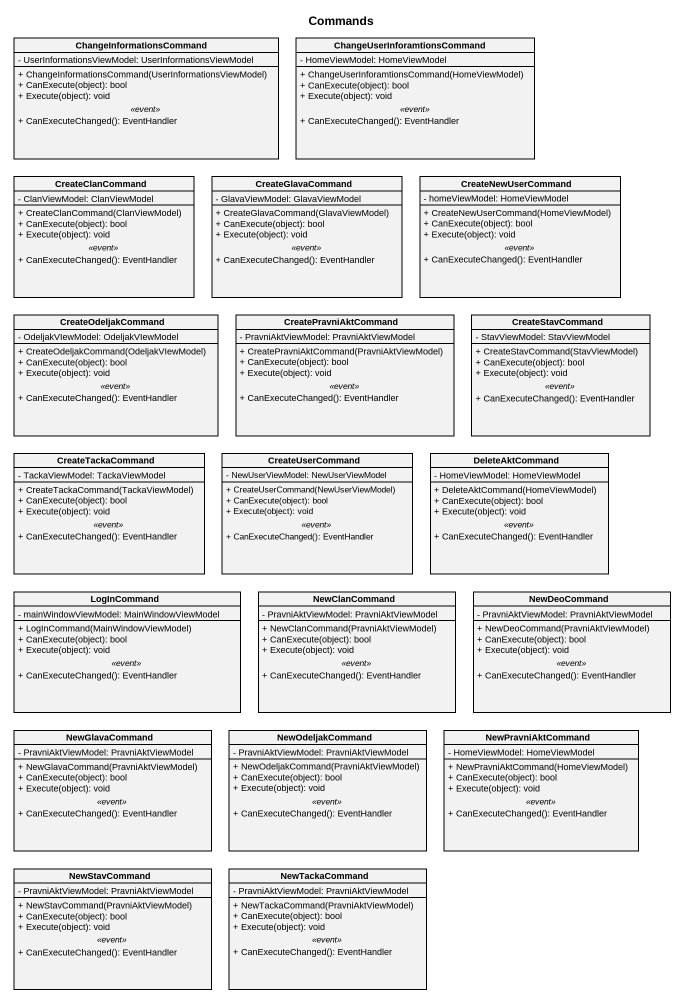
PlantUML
@startuml
title Commands
hide circle
hide empty members
skinparam classAttributeIconSize 0
class ChangeInformationsCommand {
  - UserInformationsViewModel: UserInformationsViewModel
  --
  + ChangeInformationsCommand(UserInformationsViewModel)
  + CanExecute(object): bool
  + Execute(object): void
  .. <<event>> ..
  + CanExecuteChanged(): EventHandler
}
class "ChangeUserInforamtionsCommand" as ChangeUserInforamtionsComman {
  - HomeViewModel: HomeViewModel
  --
  + ChangeUserInforamtionsCommand(HomeViewModel)
  + CanExecute(object): bool
  + Execute(object): void
  .. <<event>> ..
  + CanExecuteChanged(): EventHandler
}
class CreateClanCommand {
  - ClanViewModel: ClanViewModel
  --
  + CreateClanCommand(ClanViewModel)
  + CanExecute(object): bool
  + Execute(object): void
  .. <<event>> ..
  + CanExecuteChanged(): EventHandler
}
class CreateGlavaCommand {
  - GlavaViewModel: GlavaViewModel
  --
  + CreateGlavaCommand(GlavaViewModel)
  + CanExecute(object): bool
  + Execute(object): void
  .. <<event>> ..
  + CanExecuteChanged(): EventHandler
}
class CreateNewUserCommand {
  - homeViewModel: HomeViewModel
  --
  + CreateNewUserCommand(HomeViewModel)
  + CanExecute(object): bool
  + Execute(object): void
  .. <<event>> ..
  + CanExecuteChanged(): EventHandler
}
class CreateOdeljakCommand {
  - OdeljakVIewModel: OdeljakVIewModel
  --
  + CreateOdeljakCommand(OdeljakVIewModel)
  + CanExecute(object): bool
  + Execute(object): void
  .. <<event>> ..
  + CanExecuteChanged(): EventHandler
}
class CreatePravniAktCommand {
  - PravniAktViewModel: PravniAktViewModel
  --
  + CreatePravniAktCommand(PravniAktViewModel)
  + CanExecute(object): bool
  + Execute(object): void
  .. <<event>> ..
  + CanExecuteChanged(): EventHandler
}
class CreateStavCommand {
  - StavViewModel: StavViewModel
  --
  + CreateStavCommand(StavViewModel)
  + CanExecute(object): bool
  + Execute(object): void
  .. <<event>> ..
  + CanExecuteChanged(): EventHandler
}
class CreateTackaCommand {
  - TackaViewModel: TackaViewModel
  --
  + CreateTackaCommand(TackaViewModel)
  + CanExecute(object): bool
  + Execute(object): void
  .. <<event>> ..
  + CanExecuteChanged(): EventHandler
}
class CreateUserCommand {
  - NewUserViewModel: NewUserViewModel
  --
  + CreateUserCommand(NewUserViewModel)
  + CanExecute(object): bool
  + Execute(object): void
  .. <<event>> ..
  + CanExecuteChanged(): EventHandler
}
class DeleteAktCommand {
  - HomeViewModel: HomeViewModel
  --
  + DeleteAktCommand(HomeViewModel)
  + CanExecute(object): bool
  + Execute(object): void
  .. <<event>> ..
  + CanExecuteChanged(): EventHandler
}
class LogInCommand {
  - mainWindowViewModel: MainWindowViewModel
  --
  + LogInCommand(MainWindowViewModel)
  + CanExecute(object): bool
  + Execute(object): void
  .. <<event>> ..
  + CanExecuteChanged(): EventHandler
}
class NewClanCommand {
  - PravniAktViewModel: PravniAktViewModel
  --
  + NewClanCommand(PravniAktViewModel)
  + CanExecute(object): bool
  + Execute(object): void
  .. <<event>> ..
  + CanExecuteChanged(): EventHandler
}
class NewDeoCommand {
  - PravniAktViewModel: PravniAktViewModel
  --
  + NewDeoCommand(PravniAktViewModel)
  + CanExecute(object): bool
  + Execute(object): void
  .. <<event>> ..
  + CanExecuteChanged(): EventHandler
}
class NewGlavaCommand {
  - PravniAktViewModel: PravniAktViewModel
  --
  + NewGlavaCommand(PravniAktViewModel)
  + CanExecute(object): bool
  + Execute(object): void
  .. <<event>> ..
  + CanExecuteChanged(): EventHandler
}
class NewOdeljakCommand {
  - PravniAktViewModel: PravniAktViewModel
  --
  + NewOdeljakCommand(PravniAktViewModel)
  + CanExecute(object): bool
  + Execute(object): void
  .. <<event>> ..
  + CanExecuteChanged(): EventHandler
}
class NewPravniAktCommand {
  - HomeViewModel: HomeViewModel
  --
  + NewPravniAktCommand(HomeViewModel)
  + CanExecute(object): bool
  + Execute(object): void
  .. <<event>> ..
  + CanExecuteChanged(): EventHandler
}
class NewStavCommand {
  - PravniAktViewModel: PravniAktViewModel
  --
  + NewStavCommand(PravniAktViewModel)
  + CanExecute(object): bool
  + Execute(object): void
  .. <<event>> ..
  + CanExecuteChanged(): EventHandler
}
class NewTackaCommand {
  - PravniAktViewModel: PravniAktViewModel
  --
  + NewTackaCommand(PravniAktViewModel)
  + CanExecute(object): bool
  + Execute(object): void
  .. <<event>> ..
  + CanExecuteChanged(): EventHandler
}
@enduml
